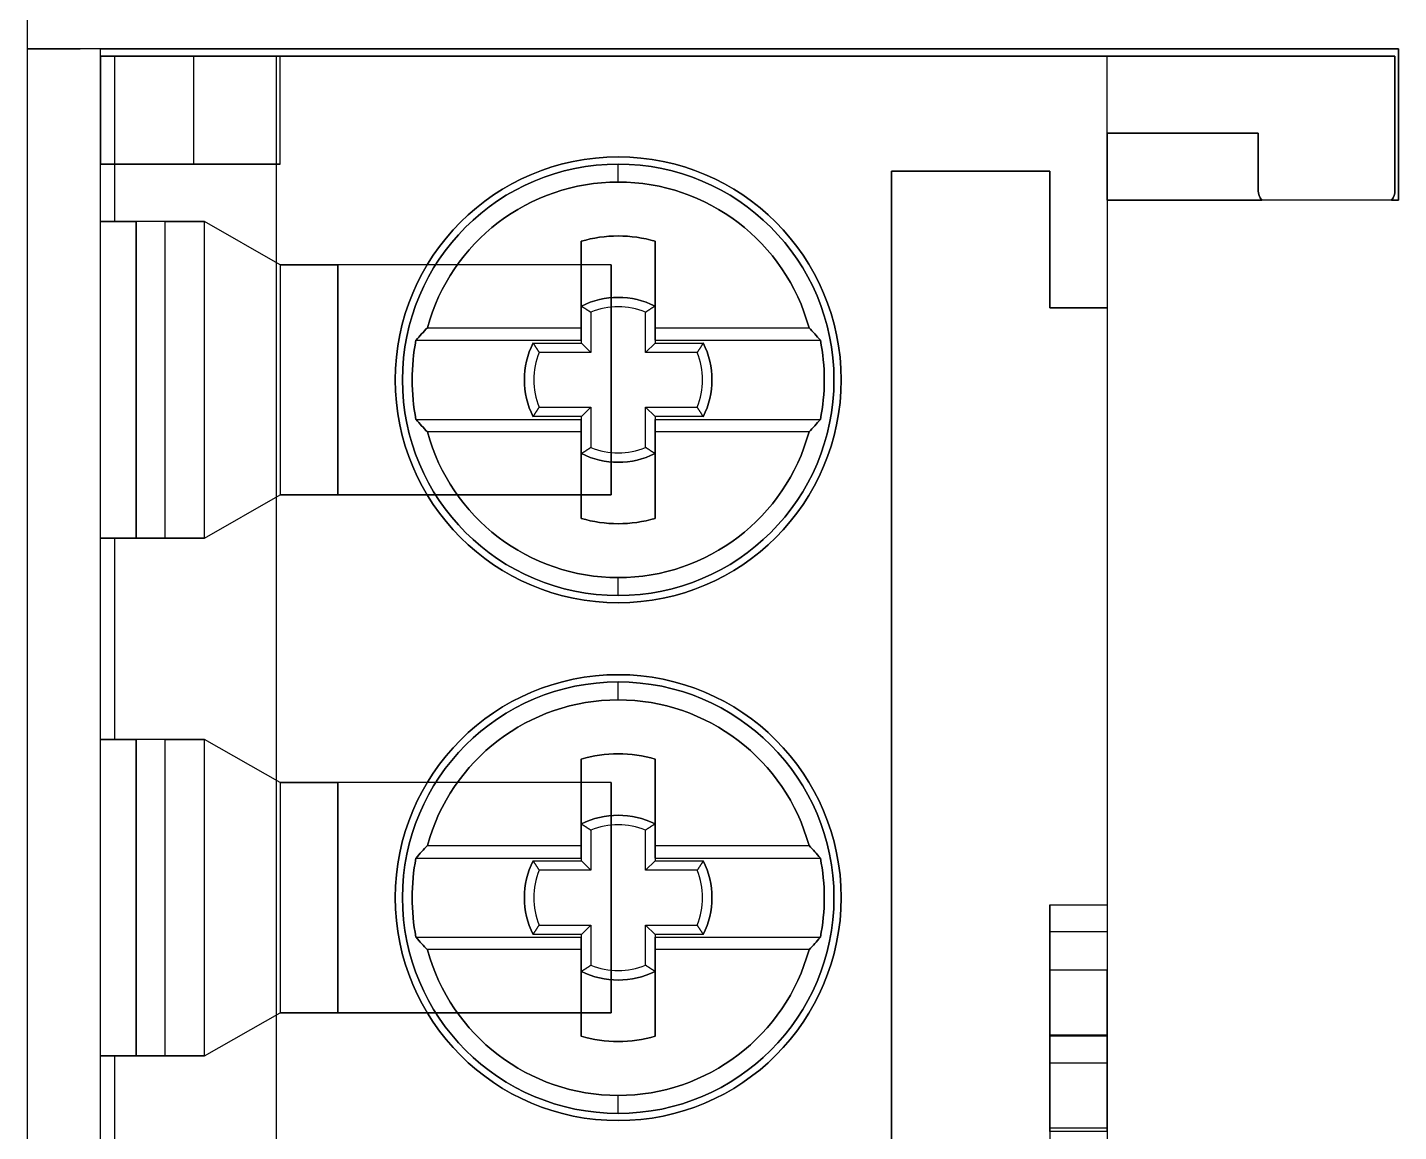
# Model space of a CAD drawing. Header units: inches. Extents: x 0 to 92454, y -34894 to 11.
# Drawn here: x 0.747 to 1.498, y 6.596 to 7.201 of the extents above; entities that cross this region are included whole.
import ezdxf

# ---------------------------------------------------------------- set-up
doc = ezdxf.new("R2010")
doc.units = ezdxf.units.IN
doc.header["$MEASUREMENT"] = 0

# ---------------------------------------------------------------- blocks, each defined once
blk = doc.blocks.new('2023_07_21_11_46_31_0481')
at = {"color": 7, "extrusion": (-0.994891, 0, 0.100955)}
for p, q in [((18.988, 182.6, 123.018), (18.988, 249.9, 123.018)), ((18.986, 92.2, 123), (18.986, 182.6, 123)), ((18.986, 182.6, 123), (18.988, 182.6, 123.018))]:
    blk.add_line(p, q, dxfattribs=at)
at = {"color": 7, "extrusion": (-0.999391, 0, 0.034899)}
for p, q in [((18.988, 182.6, 123.018), (18.988, 249.9, 123.018)), ((18.988, 182.6, 123.018), (19.48, 182.6, 137.123)), ((19.48, 182.6, 137.123), (19.72, 182.6, 143.99)), ((20, 182.6, 151.99), (20, 182.6, 152))]:
    blk.add_line(p, q, dxfattribs=at)
at = {"color": 7, "extrusion": (0, -1, 0)}
for p, q in [((18.986, 182.6, 123), (18.988, 182.6, 123.018)), ((38.05, 182.6, 123), (18.986, 182.6, 123)), ((18.988, 182.6, 123.018), (19.48, 182.6, 137.123)), ((19.48, 182.6, 137.123), (19.72, 182.6, 143.99)), ((20, 182.6, 143.99), (19.72, 182.6, 143.99)), ((20, 182.6, 151.99), (20, 182.6, 151.99)), ((20, 182.6, 151.99), (20, 182.6, 143.99)), ((20, 182.6, 152), (38.05, 182.6, 152)), ((20, 182.6, 151.99), (20, 182.6, 152)), ((38.05, 182.6, 123), (38.05, 182.6, 152)), ((36.1, 181.43, 123), (34, 181.43, 123)), ((34, 181.43, 139.69), (36.1, 181.43, 139.69)), ((34, 181.43, 123), (34, 181.43, 139.69)), ((36.1, 181.43, 123), (36.1, 181.43, 139.69)), ((31, 180.9, 151.99), (33.2, 180.9, 151.99)), ((31, 180.9, 151.99), (31, 180.9, 142.19)), ((33.2, 180.9, 142.19), (31, 180.9, 142.19)), ((33.2, 180.9, 151.99), (33.2, 180.9, 142.19)), ((20, 180.2, 143.99), (20, 180.2, 151.79)), ((20, 180.2, 123.39), (20, 180.2, 143.99)), ((20.2, 180.2, 151.99), (20.5, 180.2, 151.99)), ((20.9, 180.2, 123.19), (20.2, 180.2, 123.19)), ((21.45, 180.2, 150.99), (20.5, 180.2, 150.99)), ((20.5, 180.2, 150.99), (20.5, 180.2, 151.99)), ((20.9, 180.2, 123.19), (20.9, 180.2, 129.09)), ((20.9, 180.2, 129.09), (21.45, 180.2, 129.64)), ((21.45, 180.2, 129.64), (21.45, 180.2, 130.69)), ((21.45, 180.2, 130.69), (21.45, 180.2, 150.99)), ((22.5, 179.6, 143.104), (23.3, 179.6, 144.49)), ((23.3, 179.6, 150.99), (22.5, 179.6, 150.99)), ((22.5, 179.6, 150.99), (22.5, 179.6, 143.104)), ((27.1, 179.6, 134.89), (22.5, 179.6, 134.89)), ((22.5, 179.6, 134.89), (22.5, 179.6, 130.69)), ((27.1, 179.6, 130.69), (22.5, 179.6, 130.69)), ((23.3, 179.6, 150.99), (23.3, 179.6, 144.49)), ((27.1, 179.6, 130.69), (27.1, 179.6, 134.89)), ((33.2, 179, 151.99), (34, 179, 151.99)), ((33.2, 179, 151.99), (33.2, 179, 142.19)), ((34, 179, 142.19), (33.2, 179, 142.19)), ((34, 179, 151.99), (34, 179, 142.19)), ((20, 173, 143.99), (20, 173, 151.79)), ((20, 173, 123.39), (20, 173, 143.99)), ((20.2, 173, 151.99), (20.5, 173, 151.99)), ((20.9, 173, 123.19), (20.2, 173, 123.19)), ((21.45, 173, 150.99), (20.5, 173, 150.99)), ((20.5, 173, 150.99), (20.5, 173, 151.99)), ((20.9, 173, 123.19), (20.9, 173, 129.09)), ((20.9, 173, 129.09), (21.45, 173, 129.64)), ((21.45, 173, 129.64), (21.45, 173, 130.69)), ((21.45, 173, 130.69), (21.45, 173, 150.99)), ((22.5, 172.4, 143.104), (23.3, 172.4, 144.49)), ((23.3, 172.4, 150.99), (22.5, 172.4, 150.99)), ((22.5, 172.4, 150.99), (22.5, 172.4, 143.104)), ((27.1, 172.4, 134.89), (22.5, 172.4, 134.89)), ((22.5, 172.4, 134.89), (22.5, 172.4, 130.69)), ((27.1, 172.4, 130.69), (22.5, 172.4, 130.69)), ((23.3, 172.4, 150.99), (23.3, 172.4, 144.49)), ((27.1, 172.4, 130.69), (27.1, 172.4, 134.89))]:
    blk.add_line(p, q, dxfattribs=at)
at = {"color": 7}
for p, q in [((38.05, 182.6, 123), (18.986, 182.6, 123)), ((18.986, 92.2, 123), (18.986, 182.6, 123)), ((20, 182.6, 152), (38.05, 182.6, 152)), ((20, 92.2, 151.99), (20, 182.6, 151.99)), ((20, 182.6, 151.99), (20, 182.6, 151.99)), ((20, 180.2, 151.79), (20, 182.5, 151.79)), ((20, 182.5, 124.29), (21.3, 182.5, 124.29)), ((20, 181, 124.29), (20, 182.5, 124.29)), ((20, 180.2, 123.39), (20, 182.5, 123.39)), ((34, 182.5, 151.99), (20.2, 182.5, 151.99)), ((20.2, 180.2, 151.99), (20.2, 182.5, 151.99)), ((20.2, 180.2, 151.99), (20.2, 182.5, 151.99)), ((20.2, 180.2, 123.19), (20.2, 182.5, 123.19)), ((21.3, 181, 124.29), (21.3, 182.5, 124.29)), ((22.45, 137.5, 123), (22.45, 182.5, 123)), ((22.45, 182.5, 123), (38, 182.5, 123)), ((38, 182.5, 139.69), (34, 182.5, 139.69)), ((34, 181.43, 139.69), (34, 182.5, 139.69)), ((34, 180.5, 151.99), (34, 182.5, 151.99)), ((38, 182.5, 123), (38, 180.63, 123)), ((38, 180.63, 139.69), (38, 182.5, 139.69)), ((38.05, 182.6, 152), (38.05, 180.5, 152)), ((38.05, 180.5, 123), (38.05, 182.6, 123)), ((34, 181.43, 139.69), (36.1, 181.43, 139.69)), ((36.1, 181.43, 123), (34, 181.43, 123)), ((34, 181.43, 123), (34, 180.5, 123)), ((36.1, 181.43, 139.69), (36.1, 180.63, 139.69)), ((36.1, 180.63, 123), (36.1, 181.43, 123)), ((20, 181, 124.29), (21.3, 181, 124.29)), ((27.2, 181.1, 145.49), (27.2, 181.1, 151.99)), ((27.2, 181.1, 145.49), (27.2, 181.1, 151.99)), ((27.2, 180.75, 147.89), (27.2, 181, 145.49)), ((27.2, 180.75, 147.89), (27.2, 181, 145.49)), ((33.2, 180.9, 142.19), (31, 180.9, 142.19)), ((31, 180.9, 142.19), (31, 139.1, 142.19)), ((31, 139.1, 151.99), (31, 180.9, 151.99)), ((31, 180.9, 151.99), (33.2, 180.9, 151.99)), ((33.2, 179, 142.19), (33.2, 180.9, 142.19)), ((33.2, 180.9, 151.99), (33.2, 179, 151.99)), ((36.1, 180.63, 123), (36.1, 180.63, 139.69)), ((38, 180.63, 139.69), (38, 180.63, 123)), ((38.05, 180.5, 152), (34, 180.5, 152)), ((34, 180.5, 152), (34, 139.5, 152)), ((34, 180.5, 151.99), (34, 179, 151.99)), ((34, 180.5, 123), (36.148, 180.5, 123)), ((36.148, 180.5, 139.69), (36.148, 180.5, 123)), ((37.952, 180.5, 139.69), (36.148, 180.5, 139.69)), ((37.952, 180.5, 123), (38.05, 180.5, 123)), ((37.952, 180.5, 123), (37.952, 180.5, 139.69)), ((20.2, 180.2, 151.99), (20.5, 180.2, 151.99)), ((20.5, 180.2, 151.99), (20.5, 175.8, 151.99)), ((21.45, 175.8, 130.69), (21.45, 180.2, 130.69)), ((22.5, 179.6, 130.69), (21.45, 180.2, 130.69)), ((26.685, 179.927, 146.79), (26.685, 179.927, 147.89)), ((26.685, 179.927, 146.79), (26.685, 178.55, 146.79)), ((26.685, 178.723, 147.89), (26.685, 179.927, 147.89)), ((27.715, 179.927, 146.79), (27.715, 179.927, 147.89)), ((27.715, 178.55, 146.79), (27.715, 179.927, 146.79)), ((27.715, 179.927, 147.89), (27.715, 178.723, 147.89)), ((27.1, 179.6, 130.69), (22.5, 179.6, 130.69)), ((27.1, 176.4, 130.69), (27.1, 179.6, 130.69)), ((26.688, 178.512, 146.79), (26.688, 179.025, 146.79)), ((27.712, 179.025, 146.79), (27.712, 178.512, 146.79)), ((26.819, 178.94, 146.3), (26.819, 178.381, 146.3)), ((27.581, 178.381, 146.3), (27.581, 178.94, 146.3)), ((34, 179, 142.19), (33.2, 179, 142.19)), ((33.2, 179, 151.99), (34, 179, 151.99)), ((34, 179, 142.19), (34, 170.699, 142.19)), ((24.547, 178.723, 147.89), (26.685, 178.723, 147.89)), ((27.715, 178.723, 147.89), (29.853, 178.723, 147.89)), ((24.389, 178.55, 146.79), (26.685, 178.55, 146.79)), ((26.017, 178.512, 146.79), (26.688, 178.512, 146.79)), ((27.712, 178.512, 146.79), (28.383, 178.512, 146.79)), ((27.715, 178.55, 146.79), (30.011, 178.55, 146.79)), ((26.819, 178.381, 146.3), (26.102, 178.381, 146.3)), ((28.298, 178.381, 146.3), (27.581, 178.381, 146.3)), ((26.688, 177.488, 146.79), (26.017, 177.488, 146.79)), ((26.102, 177.619, 146.3), (26.819, 177.619, 146.3)), ((26.688, 176.975, 146.79), (26.688, 177.488, 146.79)), ((26.819, 177.619, 146.3), (26.819, 177.06, 146.3)), ((27.581, 177.06, 146.3), (27.581, 177.619, 146.3)), ((27.581, 177.619, 146.3), (28.298, 177.619, 146.3)), ((28.383, 177.488, 146.79), (27.712, 177.488, 146.79)), ((27.712, 177.488, 146.79), (27.712, 176.975, 146.79)), ((24.389, 177.45, 146.79), (26.685, 177.45, 146.79)), ((26.685, 177.45, 146.79), (26.685, 176.073, 146.79)), ((27.715, 177.45, 146.79), (30.011, 177.45, 146.79)), ((27.715, 176.073, 146.79), (27.715, 177.45, 146.79)), ((26.685, 177.277, 147.89), (24.547, 177.277, 147.89)), ((26.685, 176.073, 147.89), (26.685, 177.277, 147.89)), ((27.715, 177.277, 147.89), (27.715, 176.073, 147.89)), ((29.853, 177.277, 147.89), (27.715, 177.277, 147.89)), ((21.45, 175.8, 130.69), (22.5, 176.4, 130.69)), ((22.5, 176.4, 130.69), (27.1, 176.4, 130.69)), ((26.685, 176.073, 146.79), (26.685, 176.073, 147.89)), ((27.715, 176.073, 146.79), (27.715, 176.073, 147.89)), ((20, 173, 151.79), (20, 175.8, 151.79)), ((20, 173, 123.39), (20, 175.8, 123.39)), ((20.5, 175.8, 151.99), (20.2, 175.8, 151.99)), ((20.2, 173, 151.99), (20.2, 175.8, 151.99)), ((20.2, 173, 151.99), (20.2, 175.8, 151.99)), ((20.2, 173, 123.19), (20.2, 175.8, 123.19)), ((27.2, 175, 145.49), (27.2, 175.25, 147.89)), ((27.2, 175, 145.49), (27.2, 175.25, 147.89)), ((27.2, 174.9, 151.99), (27.2, 174.9, 145.49)), ((27.2, 174.9, 151.99), (27.2, 174.9, 145.49)), ((27.2, 173.9, 145.49), (27.2, 173.9, 151.99)), ((27.2, 173.9, 145.49), (27.2, 173.9, 151.99)), ((27.2, 173.55, 147.89), (27.2, 173.8, 145.49)), ((27.2, 173.55, 147.89), (27.2, 173.8, 145.49)), ((20.2, 173, 151.99), (20.5, 173, 151.99)), ((20.5, 173, 151.99), (20.5, 168.6, 151.99)), ((21.45, 168.6, 130.69), (21.45, 173, 130.69)), ((22.5, 172.4, 130.69), (21.45, 173, 130.69)), ((26.685, 172.727, 146.79), (26.685, 172.727, 147.89)), ((26.685, 172.727, 146.79), (26.685, 171.35, 146.79)), ((26.685, 171.523, 147.89), (26.685, 172.727, 147.89)), ((27.715, 172.727, 146.79), (27.715, 172.727, 147.89)), ((27.715, 171.35, 146.79), (27.715, 172.727, 146.79)), ((27.715, 172.727, 147.89), (27.715, 171.523, 147.89)), ((27.1, 172.4, 130.69), (22.5, 172.4, 130.69)), ((27.1, 169.2, 130.69), (27.1, 172.4, 130.69)), ((26.688, 171.312, 146.79), (26.688, 171.825, 146.79)), ((27.712, 171.825, 146.79), (27.712, 171.312, 146.79)), ((26.819, 171.74, 146.3), (26.819, 171.181, 146.3)), ((27.581, 171.181, 146.3), (27.581, 171.74, 146.3)), ((24.547, 171.523, 147.89), (26.685, 171.523, 147.89)), ((27.715, 171.523, 147.89), (29.853, 171.523, 147.89)), ((24.389, 171.35, 146.79), (26.685, 171.35, 146.79)), ((26.017, 171.312, 146.79), (26.688, 171.312, 146.79)), ((27.712, 171.312, 146.79), (28.383, 171.312, 146.79)), ((27.715, 171.35, 146.79), (30.011, 171.35, 146.79)), ((26.819, 171.181, 146.3), (26.102, 171.181, 146.3)), ((28.298, 171.181, 146.3), (27.581, 171.181, 146.3)), ((33.2, 168.501, 142.19), (33.2, 170.699, 142.19)), ((33.2, 170.699, 142.19), (34, 170.699, 142.19)), ((24.389, 170.25, 146.79), (26.685, 170.25, 146.79)), ((26.688, 170.288, 146.79), (26.017, 170.288, 146.79)), ((26.102, 170.419, 146.3), (26.819, 170.419, 146.3)), ((26.685, 170.25, 146.79), (26.685, 168.873, 146.79)), ((26.688, 169.775, 146.79), (26.688, 170.288, 146.79)), ((26.819, 170.419, 146.3), (26.819, 169.86, 146.3)), ((27.581, 169.86, 146.3), (27.581, 170.419, 146.3)), ((27.581, 170.419, 146.3), (28.298, 170.419, 146.3)), ((28.383, 170.288, 146.79), (27.712, 170.288, 146.79)), ((27.712, 170.288, 146.79), (27.712, 169.775, 146.79)), ((27.715, 170.25, 146.79), (30.011, 170.25, 146.79)), ((27.715, 168.873, 146.79), (27.715, 170.25, 146.79)), ((34, 170.326, 144.542), (33.2, 170.326, 144.542)), ((26.685, 170.077, 147.89), (24.547, 170.077, 147.89)), ((26.685, 168.873, 147.89), (26.685, 170.077, 147.89)), ((27.715, 170.077, 147.89), (27.715, 168.873, 147.89)), ((29.853, 170.077, 147.89), (27.715, 170.077, 147.89)), ((34, 169.794, 149.605), (33.2, 169.794, 149.605)), ((34, 169.794, 149.605), (33.2, 169.794, 149.605)), ((21.45, 168.6, 130.69), (22.5, 169.2, 130.69)), ((22.5, 169.2, 130.69), (27.1, 169.2, 130.69)), ((26.685, 168.873, 146.79), (26.685, 168.873, 147.89)), ((27.715, 168.873, 146.79), (27.715, 168.873, 147.89)), ((34, 168.888, 149.844), (33.2, 168.888, 149.844)), ((34, 168.888, 149.844), (33.2, 168.888, 149.844)), ((34, 168.874, 144.542), (33.2, 168.874, 144.542)), ((20, 165.8, 151.79), (20, 168.6, 151.79)), ((20, 165.8, 123.39), (20, 168.6, 123.39)), ((20.5, 168.6, 151.99), (20.2, 168.6, 151.99)), ((20.2, 165.8, 151.99), (20.2, 168.6, 151.99)), ((20.2, 165.8, 151.99), (20.2, 168.6, 151.99)), ((20.2, 165.8, 123.19), (20.2, 168.6, 123.19)), ((34, 168.501, 142.19), (33.2, 168.501, 142.19)), ((34, 168.501, 142.19), (34, 165.6, 142.19)), ((27.2, 167.8, 145.49), (27.2, 168.05, 147.89)), ((27.2, 167.8, 145.49), (27.2, 168.05, 147.89)), ((27.2, 167.7, 151.99), (27.2, 167.7, 145.49)), ((27.2, 167.7, 151.99), (27.2, 167.7, 145.49)), ((34, 167.597, 151.69), (33.2, 167.597, 151.69)), ((33.2, 167.597, 151.69), (33.2, 165.6, 151.69)), ((34, 167.597, 151.69), (33.2, 167.597, 151.69)), ((34, 167.597, 151.69), (34, 165.6, 151.69)), ((34, 167.548, 150.853), (33.2, 167.548, 150.853)), ((34, 167.548, 150.853), (33.2, 167.548, 150.853))]:
    blk.add_line(p, q, dxfattribs=at)
at = {"color": 7, "extrusion": (0, 0, -1)}
for p, q in [((20, 182.6, 143.99), (19.72, 182.6, 143.99)), ((20, 181, 143.99), (20, 182.6, 143.99)), ((22.5, 182.5, 150.59), (20, 182.5, 150.59)), ((20, 182.5, 150.59), (20, 181, 150.59)), ((20.2, 180.2, 123.19), (20.2, 182.5, 123.19)), ((20.2, 182.5, 123.19), (22.45, 182.5, 123.19)), ((22.45, 137.5, 123.19), (22.45, 182.5, 123.19)), ((22.5, 181, 150.59), (22.5, 182.5, 150.59)), ((20, 180.2, 143.99), (20, 181, 143.99)), ((22.5, 181, 150.59), (20, 181, 150.59)), ((20, 175.8, 143.99), (20, 180.2, 143.99)), ((20.9, 180.2, 123.19), (20.2, 180.2, 123.19)), ((21.45, 180.2, 150.99), (20.5, 180.2, 150.99)), ((20.5, 175.8, 150.99), (20.5, 180.2, 150.99)), ((20.9, 175.8, 123.19), (20.9, 180.2, 123.19)), ((22.5, 179.6, 150.99), (21.45, 180.2, 150.99)), ((22.5, 179.6, 134.89), (22.5, 176.4, 134.89)), ((27.1, 179.6, 134.89), (22.5, 179.6, 134.89)), ((23.3, 179.6, 150.99), (22.5, 179.6, 150.99)), ((23.3, 176.4, 150.99), (23.3, 179.6, 150.99)), ((27.1, 179.6, 134.89), (27.1, 176.4, 134.89)), ((21.45, 175.8, 150.99), (22.5, 176.4, 150.99)), ((27.1, 176.4, 134.89), (22.5, 176.4, 134.89)), ((22.5, 176.4, 150.99), (23.3, 176.4, 150.99)), ((20, 173, 143.99), (20, 175.8, 143.99)), ((20.2, 173, 123.19), (20.2, 175.8, 123.19)), ((20.2, 175.8, 123.19), (20.9, 175.8, 123.19)), ((21.45, 175.8, 150.99), (20.5, 175.8, 150.99)), ((20, 168.6, 143.99), (20, 173, 143.99)), ((20.9, 173, 123.19), (20.2, 173, 123.19)), ((21.45, 173, 150.99), (20.5, 173, 150.99)), ((20.5, 168.6, 150.99), (20.5, 173, 150.99)), ((20.9, 168.6, 123.19), (20.9, 173, 123.19)), ((22.5, 172.4, 150.99), (21.45, 173, 150.99)), ((22.5, 172.4, 134.89), (22.5, 169.2, 134.89)), ((27.1, 172.4, 134.89), (22.5, 172.4, 134.89)), ((23.3, 172.4, 150.99), (22.5, 172.4, 150.99)), ((23.3, 169.2, 150.99), (23.3, 172.4, 150.99)), ((27.1, 172.4, 134.89), (27.1, 169.2, 134.89)), ((21.45, 168.6, 150.99), (22.5, 169.2, 150.99)), ((27.1, 169.2, 134.89), (22.5, 169.2, 134.89)), ((22.5, 169.2, 150.99), (23.3, 169.2, 150.99)), ((20, 165.8, 143.99), (20, 168.6, 143.99)), ((20.2, 165.8, 123.19), (20.2, 168.6, 123.19)), ((20.2, 168.6, 123.19), (20.9, 168.6, 123.19)), ((21.45, 168.6, 150.99), (20.5, 168.6, 150.99))]:
    blk.add_line(p, q, dxfattribs=at)
at = {"color": 7, "extrusion": (1, 0, 0)}
for p, q in [((20, 181, 143.99), (20, 182.6, 143.99)), ((20, 182.6, 151.99), (20, 182.6, 143.99)), ((20, 92.2, 151.99), (20, 182.6, 151.99)), ((20, 180.2, 151.79), (20, 182.5, 151.79)), ((20, 182.5, 151.79), (20, 182.5, 150.59)), ((20, 182.5, 150.59), (20, 181, 150.59)), ((34, 181.43, 139.69), (34, 182.5, 139.69)), ((34, 182.5, 139.69), (34, 182.5, 151.99)), ((34, 180.5, 151.99), (34, 182.5, 151.99)), ((38, 182.5, 123), (38, 180.63, 123)), ((38, 182.5, 123), (38, 182.5, 139.69)), ((38, 180.63, 139.69), (38, 182.5, 139.69)), ((34, 181.43, 123), (34, 180.5, 123)), ((34, 181.43, 123), (34, 181.43, 139.69)), ((20, 181, 150.59), (20, 181, 143.99)), ((31, 139.1, 151.99), (31, 180.9, 151.99)), ((31, 180.9, 142.19), (31, 139.1, 142.19)), ((31, 180.9, 151.99), (31, 180.9, 142.19)), ((38, 180.63, 139.69), (38, 180.63, 123)), ((34, 180.5, 123), (34, 180.5, 151.99)), ((20, 175.8, 143.99), (20, 180.2, 143.99)), ((20, 180.2, 143.99), (20, 180.2, 151.79)), ((26.685, 179.927, 146.79), (26.685, 178.55, 146.79)), ((26.685, 179.927, 146.79), (26.685, 179.927, 147.89)), ((26.685, 178.723, 147.89), (26.685, 179.927, 147.89)), ((26.685, 178.55, 146.79), (26.685, 178.723, 147.89)), ((26.685, 177.277, 147.89), (26.685, 177.45, 146.79)), ((26.685, 177.45, 146.79), (26.685, 176.073, 146.79)), ((26.685, 176.073, 147.89), (26.685, 177.277, 147.89)), ((26.685, 176.073, 146.79), (26.685, 176.073, 147.89)), ((20, 173, 151.79), (20, 175.8, 151.79)), ((20, 175.8, 151.79), (20, 175.8, 143.99)), ((20, 168.6, 143.99), (20, 173, 143.99)), ((20, 173, 143.99), (20, 173, 151.79)), ((26.685, 172.727, 146.79), (26.685, 171.35, 146.79)), ((26.685, 172.727, 146.79), (26.685, 172.727, 147.89)), ((26.685, 171.523, 147.89), (26.685, 172.727, 147.89)), ((26.685, 171.35, 146.79), (26.685, 171.523, 147.89)), ((26.685, 170.077, 147.89), (26.685, 170.25, 146.79)), ((26.685, 170.25, 146.79), (26.685, 168.873, 146.79)), ((26.685, 168.873, 147.89), (26.685, 170.077, 147.89)), ((26.685, 168.873, 146.79), (26.685, 168.873, 147.89)), ((20, 165.8, 151.79), (20, 168.6, 151.79)), ((20, 168.6, 151.79), (20, 168.6, 143.99))]:
    blk.add_line(p, q, dxfattribs=at)
at = {"color": 7, "extrusion": (-1, 0, 0)}
for p, q in [((20, 181, 124.29), (20, 182.5, 124.29)), ((20, 182.5, 124.29), (20, 182.5, 123.39)), ((20, 180.2, 123.39), (20, 182.5, 123.39)), ((22.45, 137.5, 123), (22.45, 182.5, 123)), ((22.45, 137.5, 123.19), (22.45, 182.5, 123.19)), ((22.45, 182.5, 123.19), (22.45, 182.5, 123)), ((22.5, 182.5, 126.368), (22.5, 182.5, 150.59)), ((22.5, 181, 126.368), (22.5, 182.5, 126.368)), ((22.5, 181, 150.59), (22.5, 182.5, 150.59)), ((38.05, 182.6, 152), (38.05, 180.5, 152)), ((38.05, 182.6, 123), (38.05, 182.6, 152)), ((38.05, 180.5, 123), (38.05, 182.6, 123)), ((36.1, 180.63, 123), (36.1, 181.43, 123)), ((36.1, 181.43, 139.69), (36.1, 180.63, 139.69)), ((36.1, 181.43, 123), (36.1, 181.43, 139.69)), ((20, 180.2, 143.99), (20, 181, 143.99)), ((20, 181, 143.99), (20, 181, 124.29)), ((22.5, 181, 126.368), (22.5, 181, 150.59)), ((33.2, 180.9, 151.99), (33.2, 179, 151.99)), ((33.2, 180.9, 151.99), (33.2, 180.9, 142.19)), ((33.2, 179, 142.19), (33.2, 180.9, 142.19)), ((36.1, 180.63, 123), (36.1, 180.63, 139.69)), ((34, 180.5, 152), (34, 139.5, 152)), ((34, 180.5, 151.99), (34, 180.5, 152)), ((34, 180.5, 151.99), (34, 179, 151.99)), ((38.05, 180.5, 123), (38.05, 180.5, 152)), ((20, 180.2, 123.39), (20, 180.2, 143.99)), ((20.5, 180.2, 150.99), (20.5, 180.2, 151.99)), ((20.5, 175.8, 150.99), (20.5, 180.2, 150.99)), ((20.5, 180.2, 151.99), (20.5, 175.8, 151.99)), ((20.9, 180.2, 123.19), (20.9, 180.2, 129.09)), ((20.9, 175.8, 123.19), (20.9, 180.2, 123.19)), ((20.9, 175.8, 129.09), (20.9, 180.2, 129.09)), ((21.45, 175.8, 130.69), (21.45, 180.2, 130.69)), ((21.45, 180.2, 129.64), (21.45, 180.2, 130.69)), ((21.45, 175.8, 129.64), (21.45, 180.2, 129.64)), ((27.715, 179.927, 147.89), (27.715, 178.723, 147.89)), ((27.715, 179.927, 146.79), (27.715, 179.927, 147.89)), ((27.715, 178.55, 146.79), (27.715, 179.927, 146.79)), ((22.5, 179.6, 143.104), (22.5, 176.4, 143.104)), ((22.5, 179.6, 143.104), (22.5, 179.6, 134.89)), ((22.5, 179.6, 134.89), (22.5, 176.4, 134.89)), ((23.3, 179.6, 144.49), (23.3, 176.4, 144.49)), ((23.3, 176.4, 150.99), (23.3, 179.6, 150.99)), ((23.3, 179.6, 150.99), (23.3, 179.6, 144.49)), ((27.1, 176.4, 130.69), (27.1, 179.6, 130.69)), ((27.1, 179.6, 134.89), (27.1, 176.4, 134.89)), ((27.1, 179.6, 130.69), (27.1, 179.6, 134.89)), ((33.2, 179, 151.99), (33.2, 179, 142.19)), ((34, 179, 151.99), (34, 179, 142.19)), ((34, 179, 142.19), (34, 170.699, 142.19)), ((27.715, 178.723, 147.89), (27.715, 178.55, 146.79)), ((27.715, 177.45, 146.79), (27.715, 177.277, 147.89)), ((27.715, 176.073, 146.79), (27.715, 177.45, 146.79)), ((27.715, 177.277, 147.89), (27.715, 176.073, 147.89)), ((22.5, 176.4, 143.104), (22.5, 176.4, 134.89)), ((23.3, 176.4, 150.99), (23.3, 176.4, 144.49)), ((27.1, 176.4, 134.89), (27.1, 176.4, 130.69)), ((27.715, 176.073, 146.79), (27.715, 176.073, 147.89)), ((20, 173, 143.99), (20, 175.8, 143.99)), ((20, 175.8, 143.99), (20, 175.8, 123.39)), ((20, 173, 123.39), (20, 175.8, 123.39)), ((20.5, 175.8, 150.99), (20.5, 175.8, 151.99)), ((20.9, 175.8, 123.19), (20.9, 175.8, 129.09)), ((21.45, 175.8, 129.64), (21.45, 175.8, 130.69)), ((20, 173, 123.39), (20, 173, 143.99)), ((20.5, 173, 150.99), (20.5, 173, 151.99)), ((20.5, 168.6, 150.99), (20.5, 173, 150.99)), ((20.5, 173, 151.99), (20.5, 168.6, 151.99)), ((20.9, 173, 123.19), (20.9, 173, 129.09)), ((20.9, 168.6, 123.19), (20.9, 173, 123.19)), ((20.9, 168.6, 129.09), (20.9, 173, 129.09)), ((21.45, 168.6, 130.69), (21.45, 173, 130.69)), ((21.45, 173, 129.64), (21.45, 173, 130.69)), ((21.45, 168.6, 129.64), (21.45, 173, 129.64)), ((27.715, 172.727, 147.89), (27.715, 171.523, 147.89)), ((27.715, 172.727, 146.79), (27.715, 172.727, 147.89)), ((27.715, 171.35, 146.79), (27.715, 172.727, 146.79)), ((22.5, 172.4, 143.104), (22.5, 169.2, 143.104)), ((22.5, 172.4, 143.104), (22.5, 172.4, 134.89)), ((22.5, 172.4, 134.89), (22.5, 169.2, 134.89)), ((23.3, 172.4, 144.49), (23.3, 169.2, 144.49)), ((23.3, 169.2, 150.99), (23.3, 172.4, 150.99)), ((23.3, 172.4, 150.99), (23.3, 172.4, 144.49)), ((27.1, 169.2, 130.69), (27.1, 172.4, 130.69)), ((27.1, 172.4, 134.89), (27.1, 169.2, 134.89)), ((27.1, 172.4, 130.69), (27.1, 172.4, 134.89)), ((27.715, 171.523, 147.89), (27.715, 171.35, 146.79)), ((33.2, 168.501, 142.19), (33.2, 170.699, 142.19)), ((33.2, 170.699, 142.19), (33.2, 170.326, 144.542)), ((34, 170.699, 142.19), (34, 170.326, 144.542)), ((27.715, 170.25, 146.79), (27.715, 170.077, 147.89)), ((27.715, 168.873, 146.79), (27.715, 170.25, 146.79)), ((27.715, 170.077, 147.89), (27.715, 168.873, 147.89)), ((22.5, 169.2, 143.104), (22.5, 169.2, 134.89)), ((23.3, 169.2, 150.99), (23.3, 169.2, 144.49)), ((27.1, 169.2, 134.89), (27.1, 169.2, 130.69)), ((27.715, 168.873, 146.79), (27.715, 168.873, 147.89)), ((33.2, 168.874, 144.542), (33.2, 168.501, 142.19)), ((34, 168.874, 144.542), (34, 168.501, 142.19)), ((20, 165.8, 143.99), (20, 168.6, 143.99)), ((20, 168.6, 143.99), (20, 168.6, 123.39)), ((20, 165.8, 123.39), (20, 168.6, 123.39)), ((20.5, 168.6, 150.99), (20.5, 168.6, 151.99)), ((20.9, 168.6, 123.19), (20.9, 168.6, 129.09)), ((21.45, 168.6, 129.64), (21.45, 168.6, 130.69)), ((34, 168.501, 142.19), (34, 165.6, 142.19)), ((33.2, 167.597, 151.69), (33.2, 165.6, 151.69)), ((34, 167.597, 151.69), (34, 165.6, 151.69))]:
    blk.add_line(p, q, dxfattribs=at)
at = {"color": 7, "extrusion": (0, 1, 0)}
for p, q in [((20, 182.5, 124.29), (20, 182.5, 123.39)), ((20, 182.5, 124.29), (21.3, 182.5, 124.29)), ((22.5, 182.5, 150.59), (20, 182.5, 150.59)), ((20, 182.5, 151.79), (20, 182.5, 150.59)), ((20.2, 182.5, 123.19), (22.45, 182.5, 123.19)), ((34, 182.5, 151.99), (20.2, 182.5, 151.99)), ((21.3, 182.5, 124.29), (22.5, 182.5, 126.368)), ((22.45, 182.5, 123), (38, 182.5, 123)), ((22.45, 182.5, 123.19), (22.45, 182.5, 123)), ((22.5, 182.5, 126.368), (22.5, 182.5, 150.59)), ((34, 182.5, 139.69), (34, 182.5, 151.99)), ((38, 182.5, 139.69), (34, 182.5, 139.69)), ((38, 182.5, 123), (38, 182.5, 139.69)), ((20, 181, 150.59), (20, 181, 143.99)), ((22.5, 181, 150.59), (20, 181, 150.59)), ((20, 181, 124.29), (21.3, 181, 124.29)), ((20, 181, 143.99), (20, 181, 124.29)), ((21.3, 181, 124.29), (22.5, 181, 126.368)), ((22.5, 181, 126.368), (22.5, 181, 150.59)), ((34, 180.5, 123), (36.148, 180.5, 123)), ((34, 180.5, 123), (34, 180.5, 151.99)), ((34, 180.5, 151.99), (34, 180.5, 152)), ((38.05, 180.5, 152), (34, 180.5, 152)), ((37.952, 180.5, 139.69), (36.148, 180.5, 139.69)), ((36.148, 180.5, 139.69), (36.148, 180.5, 123)), ((37.952, 180.5, 123), (37.952, 180.5, 139.69)), ((37.952, 180.5, 123), (38.05, 180.5, 123)), ((38.05, 180.5, 123), (38.05, 180.5, 152)), ((27.1, 176.4, 134.89), (22.5, 176.4, 134.89)), ((22.5, 176.4, 130.69), (27.1, 176.4, 130.69)), ((22.5, 176.4, 134.89), (22.5, 176.4, 130.69)), ((23.3, 176.4, 144.49), (22.5, 176.4, 143.104)), ((22.5, 176.4, 150.99), (22.5, 176.4, 143.104)), ((22.5, 176.4, 150.99), (23.3, 176.4, 150.99)), ((23.3, 176.4, 150.99), (23.3, 176.4, 144.49)), ((27.1, 176.4, 134.89), (27.1, 176.4, 130.69)), ((20, 175.8, 143.99), (20, 175.8, 123.39)), ((20, 175.8, 151.79), (20, 175.8, 143.99)), ((20.2, 175.8, 123.19), (20.9, 175.8, 123.19)), ((20.5, 175.8, 151.99), (20.2, 175.8, 151.99)), ((20.5, 175.8, 150.99), (20.5, 175.8, 151.99)), ((21.45, 175.8, 150.99), (20.5, 175.8, 150.99)), ((20.9, 175.8, 129.09), (21.45, 175.8, 129.64)), ((20.9, 175.8, 123.19), (20.9, 175.8, 129.09)), ((21.45, 175.8, 130.69), (21.45, 175.8, 150.99)), ((21.45, 175.8, 129.64), (21.45, 175.8, 130.69)), ((27.1, 169.2, 134.89), (22.5, 169.2, 134.89)), ((22.5, 169.2, 130.69), (27.1, 169.2, 130.69)), ((22.5, 169.2, 134.89), (22.5, 169.2, 130.69)), ((23.3, 169.2, 144.49), (22.5, 169.2, 143.104)), ((22.5, 169.2, 150.99), (22.5, 169.2, 143.104)), ((22.5, 169.2, 150.99), (23.3, 169.2, 150.99)), ((23.3, 169.2, 150.99), (23.3, 169.2, 144.49)), ((27.1, 169.2, 134.89), (27.1, 169.2, 130.69)), ((20, 168.6, 143.99), (20, 168.6, 123.39)), ((20, 168.6, 151.79), (20, 168.6, 143.99)), ((20.2, 168.6, 123.19), (20.9, 168.6, 123.19)), ((20.5, 168.6, 151.99), (20.2, 168.6, 151.99)), ((20.5, 168.6, 150.99), (20.5, 168.6, 151.99)), ((21.45, 168.6, 150.99), (20.5, 168.6, 150.99)), ((20.9, 168.6, 129.09), (21.45, 168.6, 129.64)), ((20.9, 168.6, 123.19), (20.9, 168.6, 129.09)), ((21.45, 168.6, 130.69), (21.45, 168.6, 150.99)), ((21.45, 168.6, 129.64), (21.45, 168.6, 130.69))]:
    blk.add_line(p, q, dxfattribs=at)
at = {"color": 7, "extrusion": (-0.866025, 0, 0.5)}
for p, q in [((21.3, 182.5, 124.29), (22.5, 182.5, 126.368)), ((21.3, 181, 124.29), (21.3, 182.5, 124.29)), ((22.5, 181, 126.368), (22.5, 182.5, 126.368)), ((21.3, 181, 124.29), (22.5, 181, 126.368)), ((22.5, 179.6, 143.104), (23.3, 179.6, 144.49)), ((22.5, 179.6, 143.104), (22.5, 176.4, 143.104)), ((23.3, 179.6, 144.49), (23.3, 176.4, 144.49)), ((23.3, 176.4, 144.49), (22.5, 176.4, 143.104)), ((22.5, 172.4, 143.104), (23.3, 172.4, 144.49)), ((22.5, 172.4, 143.104), (22.5, 169.2, 143.104)), ((23.3, 172.4, 144.49), (23.3, 169.2, 144.49)), ((23.3, 169.2, 144.49), (22.5, 169.2, 143.104))]:
    blk.add_line(p, q, dxfattribs=at)
at = {"color": 7, "extrusion": (-0.707107, 0, 0.707107)}
for p, q in [((20.9, 180.2, 129.09), (21.45, 180.2, 129.64)), ((20.9, 175.8, 129.09), (20.9, 180.2, 129.09)), ((21.45, 175.8, 129.64), (21.45, 180.2, 129.64)), ((20.9, 175.8, 129.09), (21.45, 175.8, 129.64)), ((20.9, 173, 129.09), (21.45, 173, 129.64)), ((20.9, 168.6, 129.09), (20.9, 173, 129.09)), ((21.45, 168.6, 129.64), (21.45, 173, 129.64)), ((20.9, 168.6, 129.09), (21.45, 168.6, 129.64))]:
    blk.add_line(p, q, dxfattribs=at)
at = {"color": 7, "extrusion": (-0.496139, -0.868243, 0)}
for p, q in [((22.5, 179.6, 130.69), (21.45, 180.2, 130.69)), ((22.5, 179.6, 150.99), (21.45, 180.2, 150.99)), ((21.45, 180.2, 130.69), (21.45, 180.2, 150.99)), ((22.5, 179.6, 134.89), (22.5, 179.6, 130.69)), ((22.5, 179.6, 143.104), (22.5, 179.6, 134.89)), ((22.5, 179.6, 150.99), (22.5, 179.6, 143.104)), ((22.5, 172.4, 130.69), (21.45, 173, 130.69)), ((22.5, 172.4, 150.99), (21.45, 173, 150.99)), ((21.45, 173, 130.69), (21.45, 173, 150.99)), ((22.5, 172.4, 134.89), (22.5, 172.4, 130.69)), ((22.5, 172.4, 143.104), (22.5, 172.4, 134.89)), ((22.5, 172.4, 150.99), (22.5, 172.4, 143.104))]:
    blk.add_line(p, q, dxfattribs=at)
at = {"color": 7, "extrusion": (0.965926, 0, 0.258819)}
for p, q in [((26.688, 178.512, 146.79), (26.688, 179.025, 146.79)), ((26.819, 178.94, 146.3), (26.819, 178.381, 146.3)), ((26.688, 178.512, 146.79), (26.819, 178.381, 146.3)), ((26.688, 177.488, 146.79), (26.819, 177.619, 146.3)), ((26.688, 176.975, 146.79), (26.688, 177.488, 146.79)), ((26.819, 177.619, 146.3), (26.819, 177.06, 146.3)), ((26.688, 171.312, 146.79), (26.688, 171.825, 146.79)), ((26.819, 171.74, 146.3), (26.819, 171.181, 146.3)), ((26.688, 171.312, 146.79), (26.819, 171.181, 146.3)), ((26.688, 170.288, 146.79), (26.819, 170.419, 146.3)), ((26.688, 169.775, 146.79), (26.688, 170.288, 146.79)), ((26.819, 170.419, 146.3), (26.819, 169.86, 146.3))]:
    blk.add_line(p, q, dxfattribs=at)
at = {"color": 7, "extrusion": (-0.965926, 0, 0.258819)}
for p, q in [((27.712, 179.025, 146.79), (27.712, 178.512, 146.79)), ((27.581, 178.381, 146.3), (27.581, 178.94, 146.3)), ((27.712, 178.512, 146.79), (27.581, 178.381, 146.3)), ((27.712, 177.488, 146.79), (27.581, 177.619, 146.3)), ((27.581, 177.06, 146.3), (27.581, 177.619, 146.3)), ((27.712, 177.488, 146.79), (27.712, 176.975, 146.79)), ((27.712, 171.825, 146.79), (27.712, 171.312, 146.79)), ((27.581, 171.181, 146.3), (27.581, 171.74, 146.3)), ((27.712, 171.312, 146.79), (27.581, 171.181, 146.3)), ((27.712, 170.288, 146.79), (27.581, 170.419, 146.3)), ((27.581, 169.86, 146.3), (27.581, 170.419, 146.3)), ((27.712, 170.288, 146.79), (27.712, 169.775, 146.79))]:
    blk.add_line(p, q, dxfattribs=at)
at = {"color": 7, "extrusion": (0, -0.987801, 0.155722)}
for p, q in [((24.547, 178.723, 147.89), (26.685, 178.723, 147.89)), ((26.685, 178.55, 146.79), (26.685, 178.723, 147.89)), ((27.715, 178.723, 147.89), (27.715, 178.55, 146.79)), ((27.715, 178.723, 147.89), (29.853, 178.723, 147.89)), ((24.389, 178.55, 146.79), (26.685, 178.55, 146.79)), ((27.715, 178.55, 146.79), (30.011, 178.55, 146.79)), ((24.547, 171.523, 147.89), (26.685, 171.523, 147.89)), ((26.685, 171.35, 146.79), (26.685, 171.523, 147.89)), ((27.715, 171.523, 147.89), (27.715, 171.35, 146.79)), ((27.715, 171.523, 147.89), (29.853, 171.523, 147.89)), ((24.389, 171.35, 146.79), (26.685, 171.35, 146.79)), ((27.715, 171.35, 146.79), (30.011, 171.35, 146.79))]:
    blk.add_line(p, q, dxfattribs=at)
at = {"color": 7, "extrusion": (0, -0.965926, 0.258819)}
for p, q in [((26.017, 178.512, 146.79), (26.688, 178.512, 146.79)), ((26.688, 178.512, 146.79), (26.819, 178.381, 146.3)), ((27.712, 178.512, 146.79), (27.581, 178.381, 146.3)), ((27.712, 178.512, 146.79), (28.383, 178.512, 146.79)), ((26.819, 178.381, 146.3), (26.102, 178.381, 146.3)), ((28.298, 178.381, 146.3), (27.581, 178.381, 146.3)), ((26.017, 171.312, 146.79), (26.688, 171.312, 146.79)), ((26.688, 171.312, 146.79), (26.819, 171.181, 146.3)), ((27.712, 171.312, 146.79), (27.581, 171.181, 146.3)), ((27.712, 171.312, 146.79), (28.383, 171.312, 146.79)), ((26.819, 171.181, 146.3), (26.102, 171.181, 146.3)), ((28.298, 171.181, 146.3), (27.581, 171.181, 146.3))]:
    blk.add_line(p, q, dxfattribs=at)
at = {"color": 7, "extrusion": (0, 0.965926, 0.258819)}
for p, q in [((26.688, 177.488, 146.79), (26.017, 177.488, 146.79)), ((26.102, 177.619, 146.3), (26.819, 177.619, 146.3)), ((26.688, 177.488, 146.79), (26.819, 177.619, 146.3)), ((27.581, 177.619, 146.3), (28.298, 177.619, 146.3)), ((27.712, 177.488, 146.79), (27.581, 177.619, 146.3)), ((28.383, 177.488, 146.79), (27.712, 177.488, 146.79)), ((26.688, 170.288, 146.79), (26.017, 170.288, 146.79)), ((26.102, 170.419, 146.3), (26.819, 170.419, 146.3)), ((26.688, 170.288, 146.79), (26.819, 170.419, 146.3)), ((27.581, 170.419, 146.3), (28.298, 170.419, 146.3)), ((27.712, 170.288, 146.79), (27.581, 170.419, 146.3)), ((28.383, 170.288, 146.79), (27.712, 170.288, 146.79))]:
    blk.add_line(p, q, dxfattribs=at)
at = {"color": 7, "extrusion": (0, 0.987801, 0.155722)}
for p, q in [((24.389, 177.45, 146.79), (26.685, 177.45, 146.79)), ((26.685, 177.277, 147.89), (26.685, 177.45, 146.79)), ((27.715, 177.45, 146.79), (27.715, 177.277, 147.89)), ((27.715, 177.45, 146.79), (30.011, 177.45, 146.79)), ((26.685, 177.277, 147.89), (24.547, 177.277, 147.89)), ((29.853, 177.277, 147.89), (27.715, 177.277, 147.89)), ((24.389, 170.25, 146.79), (26.685, 170.25, 146.79)), ((26.685, 170.077, 147.89), (26.685, 170.25, 146.79)), ((27.715, 170.25, 146.79), (27.715, 170.077, 147.89)), ((27.715, 170.25, 146.79), (30.011, 170.25, 146.79)), ((26.685, 170.077, 147.89), (24.547, 170.077, 147.89)), ((29.853, 170.077, 147.89), (27.715, 170.077, 147.89))]:
    blk.add_line(p, q, dxfattribs=at)
at = {"color": 7, "extrusion": (-0.496139, 0.868243, 0)}
for p, q in [((21.45, 175.8, 130.69), (22.5, 176.4, 130.69)), ((21.45, 175.8, 150.99), (22.5, 176.4, 150.99)), ((22.5, 176.4, 150.99), (22.5, 176.4, 143.104)), ((22.5, 176.4, 143.104), (22.5, 176.4, 134.89)), ((22.5, 176.4, 134.89), (22.5, 176.4, 130.69)), ((21.45, 175.8, 130.69), (21.45, 175.8, 150.99)), ((21.45, 168.6, 130.69), (22.5, 169.2, 130.69)), ((21.45, 168.6, 150.99), (22.5, 169.2, 150.99)), ((22.5, 169.2, 150.99), (22.5, 169.2, 143.104)), ((22.5, 169.2, 143.104), (22.5, 169.2, 134.89)), ((22.5, 169.2, 134.89), (22.5, 169.2, 130.69)), ((21.45, 168.6, 130.69), (21.45, 168.6, 150.99))]:
    blk.add_line(p, q, dxfattribs=at)
at = {"color": 7, "extrusion": (0, 0.987676, 0.15651)}
for p, q in [((33.2, 170.699, 142.19), (34, 170.699, 142.19)), ((33.2, 170.699, 142.19), (33.2, 170.326, 144.542)), ((34, 170.699, 142.19), (34, 170.326, 144.542)), ((34, 170.326, 144.542), (33.2, 170.326, 144.542))]:
    blk.add_line(p, q, dxfattribs=at)
at = {"color": 7, "extrusion": (0, -0.987676, 0.15651)}
for p, q in [((34, 168.874, 144.542), (33.2, 168.874, 144.542)), ((33.2, 168.874, 144.542), (33.2, 168.501, 142.19)), ((34, 168.874, 144.542), (34, 168.501, 142.19)), ((34, 168.501, 142.19), (33.2, 168.501, 142.19))]:
    blk.add_line(p, q, dxfattribs=at)
at = {"color": 7, "extrusion": (0, -1, 0)}
for centre, start, end in [((20.2, 151.79, -182.5), 90, 180), ((20.2, 123.39, -182.5), 180, 270), ((20.2, 151.79, -180.2), 90, 180), ((20.2, 123.39, -180.2), 180, 270), ((20.2, 151.79, -175.8), 90, 180), ((20.2, 123.39, -175.8), 180, 270), ((20.2, 151.79, -173), 90, 180), ((20.2, 123.39, -173), 180, 270), ((20.2, 151.79, -168.6), 90, 180), ((20.2, 123.39, -168.6), 180, 270)]:
    blk.add_arc(centre, 0.2, start, end, dxfattribs=at)
at = {"color": 7, "extrusion": (0, 1, 0)}
for centre, start, end in [((-20.2, 123.39, 182.5), 270, 0), ((-20.2, 151.79, 182.5), 360, 90), ((-20.2, 151.79, 180.2), 360, 90), ((-20.2, 123.39, 180.2), 270, 0), ((-20.2, 123.39, 175.8), 270, 0), ((-20.2, 151.79, 175.8), 360, 90), ((-20.2, 151.79, 173), 360, 90), ((-20.2, 123.39, 173), 270, 0), ((-20.2, 123.39, 168.6), 270, 0), ((-20.2, 151.79, 168.6), 360, 90)]:
    blk.add_arc(centre, 0.2, start, end, dxfattribs=at)
at = {"color": 7, "extrusion": (0, 0, -1)}
for centre, radius, start, end in [((-27.2, 178, -151.99), 3.1, 270, 90), ((-27.2, 178, -145.49), 3.1, 270, 90), ((-27.2, 178, -145.49), 3, 270, 90), ((-27.2, 178, -145.49), 3.1, 90, 270), ((-27.2, 178, -151.99), 3.1, 90, 270), ((-27.2, 178, -145.49), 3, 90, 270), ((-27.2, 178, -147.89), 2.75, 15.2523, 90), ((-27.2, 178, -147.89), 2.75, 90, 164.7477), ((-36.3, 180.63, -123), 0.2, 319.4584, 0), ((-37.8, 180.63, -123), 0.2, 180, 220.5416), ((-27.2, 178.15, -147.89), 1.85, 73.8366, 106.1634), ((-27.2, 178, -146.79), 1.146, 63.4329, 116.5671), ((-27.2, 178, -146.79), 2.865, 348.9302, 11.0698), ((-27.042, 178, -146.79), 1.146, 333.4329, 26.5671), ((-27.358, 178, -146.79), 1.146, 153.4329, 206.5671), ((-27.2, 178, -146.79), 2.865, 168.9302, 191.0698), ((-27.2, 178, -147.89), 2.75, 270, 344.7477), ((-27.2, 178, -147.89), 2.75, 195.2523, 270), ((-27.2, 178, -146.79), 1.146, 243.4329, 296.5671), ((-27.2, 177.85, -147.89), 1.85, 253.8366, 286.1634), ((-27.2, 170.8, -151.99), 3.1, 270, 90), ((-27.2, 170.8, -145.49), 3.1, 270, 90), ((-27.2, 170.8, -145.49), 3.1, 90, 270), ((-27.2, 170.8, -151.99), 3.1, 90, 270), ((-27.2, 170.8, -145.49), 3, 270, 90), ((-27.2, 170.8, -145.49), 3, 90, 270), ((-27.2, 170.8, -147.89), 2.75, 15.2523, 90), ((-27.2, 170.8, -147.89), 2.75, 90, 164.7477), ((-27.2, 170.95, -147.89), 1.85, 73.8366, 106.1634), ((-27.2, 170.8, -146.79), 1.146, 63.4329, 116.5671), ((-27.2, 170.8, -146.79), 2.865, 348.9302, 11.0698), ((-27.042, 170.8, -146.79), 1.146, 333.4329, 26.5671), ((-27.358, 170.8, -146.79), 1.146, 153.4329, 206.5671), ((-27.2, 170.8, -146.79), 2.865, 168.9302, 191.0698), ((-27.2, 170.8, -147.89), 2.75, 270, 344.7477), ((-27.2, 170.8, -147.89), 2.75, 195.2523, 270), ((-27.2, 170.8, -146.79), 1.146, 243.4329, 296.5671), ((-27.2, 170.65, -147.89), 1.85, 253.8366, 286.1634)]:
    blk.add_arc(centre, radius, start, end, dxfattribs=at)
at = {"color": 7}
for centre, radius, start, end in [((27.2, 178, 145.49), 3.1, 90, 270), ((27.2, 178, 151.99), 3.1, 90, 270), ((27.2, 178, 145.49), 3, 90, 270), ((27.2, 178, 145.49), 3.1, 270, 90), ((27.2, 178, 151.99), 3.1, 270, 90), ((27.2, 178, 145.49), 3, 270, 90), ((27.2, 178, 147.89), 2.75, 90, 164.7477), ((27.2, 178, 147.89), 2.75, 15.2523, 90), ((36.3, 180.63, 139.69), 0.2, 180, 220.5416), ((36.3, 180.63, 139.69), 0.2, 180, 220.5416), ((36.3, 180.63, 123), 0.2, 180, 220.5416), ((37.8, 180.63, 123), 0.2, 319.4584, 0), ((37.8, 180.63, 139.69), 0.2, 319.4584, 0), ((37.8, 180.63, 139.69), 0.2, 319.4584, 0), ((27.2, 178.15, 146.79), 1.85, 73.8366, 106.1634), ((27.2, 178.15, 146.79), 1.85, 73.8366, 106.1634), ((27.2, 178.15, 147.89), 1.85, 73.8366, 106.1634), ((27.2, 178, 146.79), 1.146, 63.4329, 116.5671), ((27.2, 178, 146.3), 1.014, 67.9332, 112.0668), ((27.2, 178, 146.3), 1.014, 67.9332, 112.0668), ((27.2, 178, 146.79), 2.865, 168.9302, 191.0698), ((27.042, 178, 146.79), 1.146, 153.4329, 206.5671), ((27.358, 178, 146.79), 1.146, 333.4329, 26.5671), ((27.2, 178, 146.79), 2.865, 348.9302, 11.0698), ((27.042, 178, 146.3), 1.014, 157.9332, 202.0668), ((27.042, 178, 146.3), 1.014, 157.9332, 202.0668), ((27.358, 178, 146.3), 1.014, 337.9332, 22.0668), ((27.358, 178, 146.3), 1.014, 337.9332, 22.0668), ((27.2, 178, 147.89), 2.75, 195.2523, 270), ((27.2, 178, 147.89), 2.75, 270, 344.7477), ((27.2, 178, 146.79), 1.146, 243.4329, 296.5671), ((27.2, 178, 146.3), 1.014, 247.9332, 292.0668), ((27.2, 178, 146.3), 1.014, 247.9332, 292.0668), ((27.2, 177.85, 146.79), 1.85, 253.8366, 286.1634), ((27.2, 177.85, 147.89), 1.85, 253.8366, 286.1634), ((27.2, 177.85, 146.79), 1.85, 253.8366, 286.1634), ((27.2, 170.8, 145.49), 3.1, 90, 270), ((27.2, 170.8, 151.99), 3.1, 90, 270), ((27.2, 170.8, 145.49), 3.1, 270, 90), ((27.2, 170.8, 151.99), 3.1, 270, 90), ((27.2, 170.8, 145.49), 3, 90, 270), ((27.2, 170.8, 145.49), 3, 270, 90), ((27.2, 170.8, 147.89), 2.75, 90, 164.7477), ((27.2, 170.8, 147.89), 2.75, 15.2523, 90), ((27.2, 170.95, 146.79), 1.85, 73.8366, 106.1634), ((27.2, 170.95, 146.79), 1.85, 73.8366, 106.1634), ((27.2, 170.95, 147.89), 1.85, 73.8366, 106.1634), ((27.2, 170.8, 146.79), 1.146, 63.4329, 116.5671), ((27.2, 170.8, 146.3), 1.014, 67.9332, 112.0668), ((27.2, 170.8, 146.3), 1.014, 67.9332, 112.0668), ((27.2, 170.8, 146.79), 2.865, 168.9302, 191.0698), ((27.042, 170.8, 146.79), 1.146, 153.4329, 206.5671), ((27.358, 170.8, 146.79), 1.146, 333.4329, 26.5671), ((27.2, 170.8, 146.79), 2.865, 348.9302, 11.0698), ((27.042, 170.8, 146.3), 1.014, 157.9332, 202.0668), ((27.042, 170.8, 146.3), 1.014, 157.9332, 202.0668), ((27.358, 170.8, 146.3), 1.014, 337.9332, 22.0668), ((27.358, 170.8, 146.3), 1.014, 337.9332, 22.0668), ((27.2, 170.8, 147.89), 2.75, 195.2523, 270), ((27.2, 170.8, 147.89), 2.75, 270, 344.7477), ((27.2, 170.8, 146.3), 1.014, 247.9332, 292.0668), ((27.2, 170.8, 146.3), 1.014, 247.9332, 292.0668), ((27.2, 170.8, 146.79), 1.146, 243.4329, 296.5671), ((27.2, 170.65, 146.79), 1.85, 253.8366, 286.1634), ((27.2, 170.65, 147.89), 1.85, 253.8366, 286.1634), ((27.2, 170.65, 146.79), 1.85, 253.8366, 286.1634)]:
    blk.add_arc(centre, radius, start, end, dxfattribs=at)
at = {"color": 7, "extrusion": (-1, 0, 0)}
for centre, radius, start, end in [((-218.398, 152.16, -33.2), 48.672, 350.9956, 356.9919), ((-218.398, 152.16, -33.2), 48.672, 350.9956, 356.9919), ((-218.398, 152.16, -34), 48.672, 350.9956, 356.9919), ((-218.398, 152.16, -34), 48.672, 350.9956, 356.9919), ((-167.597, 149.49, -33.2), 2.2, 90, 176.9919), ((-167.597, 149.49, -34), 2.2, 90, 176.9919), ((-151.852, 147.24, -33.2), 17.234, 171.3068, 189.0044), ((-151.852, 147.24, -33.2), 17.234, 171.3068, 189.0044), ((-151.852, 147.24, -34), 17.234, 171.3068, 189.0044), ((-151.852, 147.24, -34), 17.234, 171.3068, 189.0044), ((-167.702, 149.663, -33.2), 1.2, 82.6147, 171.3068), ((-167.702, 149.663, -33.2), 1.2, 82.6147, 171.3068), ((-167.702, 149.663, -34), 1.2, 82.6147, 171.3068), ((-167.702, 149.663, -34), 1.2, 82.6147, 171.3068), ((-164.569, 173.83, -33.2), 23.169, 262.6147, 267.4505), ((-164.569, 173.83, -34), 23.169, 262.6147, 267.4505)]:
    blk.add_arc(centre, radius, start, end, dxfattribs=at)
at = {"color": 7, "extrusion": (1, 0, 0)}
for centre in [(167.597, 149.49, 33.2), (167.597, 149.49, 34)]:
    blk.add_arc(centre, 2.2, 3.0081, 90, dxfattribs=at)
at = {"color": 7, "extrusion": (3.08149e-33, -0.987801, 0.155722)}
for centre, start_param, end_param in [((27.2, 174.209, 119.252), 3.806025, 3.853637), ((27.2, 174.209, 119.252), 8.712733, 8.760345), ((27.2, 167.009, 119.252), 3.806025, 3.853637), ((27.2, 167.009, 119.252), 8.712733, 8.760345)]:
    blk.add_ellipse(centre, major_axis=(0, -5.735, -36.377), ratio=0.116835, start_param=start_param, end_param=end_param, dxfattribs=at)
at = {"color": 7, "extrusion": (-3.08149e-33, 0.987801, -0.155722)}
for centre, start_param, end_param in [((27.2, 174.209, 119.252), 2.429548, 2.47716), ((27.2, 174.209, 119.252), -2.47716, -2.429548), ((27.2, 167.009, 119.252), 2.429548, 2.47716), ((27.2, 167.009, 119.252), -2.47716, -2.429548)]:
    blk.add_ellipse(centre, major_axis=(0, -5.735, -36.377), ratio=0.116835, start_param=start_param, end_param=end_param, dxfattribs=at)
at = {"color": 7, "extrusion": (0, 0.987801, 0.155722)}
for centre, start_param, end_param in [((27.2, 181.791, 119.252), 5.571141, 5.618753), ((27.2, 181.791, 119.252), 6.947618, 6.99523), ((27.2, 174.591, 119.252), 5.571141, 5.618753), ((27.2, 174.591, 119.252), 6.947618, 6.99523)]:
    blk.add_ellipse(centre, major_axis=(0, -5.735, 36.377), ratio=0.116835, start_param=start_param, end_param=end_param, dxfattribs=at)
at = {"color": 7, "extrusion": (0, -0.987801, -0.155722)}
for centre, start_param, end_param in [((27.2, 181.791, 119.252), 0.664433, 0.712045), ((27.2, 181.791, 119.252), -0.712045, -0.664433), ((27.2, 174.591, 119.252), 0.664433, 0.712045), ((27.2, 174.591, 119.252), -0.712045, -0.664433)]:
    blk.add_ellipse(centre, major_axis=(0, -5.735, 36.377), ratio=0.116835, start_param=start_param, end_param=end_param, dxfattribs=at)
at = {"color": 7}
for points in [[(26.688, 179.025, 146.79), (26.756, 178.982, 146.534), (26.819, 178.94, 146.3)], [(26.688, 179.025, 146.79), (26.756, 178.982, 146.534), (26.819, 178.94, 146.3)], [(27.712, 179.025, 146.79), (27.644, 178.982, 146.534), (27.581, 178.94, 146.3)], [(27.712, 179.025, 146.79), (27.644, 178.982, 146.534), (27.581, 178.94, 146.3)], [(26.017, 178.512, 146.79), (26.06, 178.444, 146.534), (26.102, 178.381, 146.3)], [(26.017, 178.512, 146.79), (26.06, 178.444, 146.534), (26.102, 178.381, 146.3)], [(28.383, 178.512, 146.79), (28.34, 178.444, 146.534), (28.298, 178.381, 146.3)], [(28.383, 178.512, 146.79), (28.34, 178.444, 146.534), (28.298, 178.381, 146.3)], [(26.017, 177.488, 146.79), (26.06, 177.556, 146.534), (26.102, 177.619, 146.3)], [(26.017, 177.488, 146.79), (26.06, 177.556, 146.534), (26.102, 177.619, 146.3)], [(28.383, 177.488, 146.79), (28.34, 177.556, 146.534), (28.298, 177.619, 146.3)], [(28.383, 177.488, 146.79), (28.34, 177.556, 146.534), (28.298, 177.619, 146.3)], [(26.688, 176.975, 146.79), (26.756, 177.018, 146.534), (26.819, 177.06, 146.3)], [(26.688, 176.975, 146.79), (26.756, 177.018, 146.534), (26.819, 177.06, 146.3)], [(27.712, 176.975, 146.79), (27.644, 177.018, 146.534), (27.581, 177.06, 146.3)], [(27.712, 176.975, 146.79), (27.644, 177.018, 146.534), (27.581, 177.06, 146.3)], [(26.688, 171.825, 146.79), (26.756, 171.782, 146.534), (26.819, 171.74, 146.3)], [(26.688, 171.825, 146.79), (26.756, 171.782, 146.534), (26.819, 171.74, 146.3)], [(27.712, 171.825, 146.79), (27.644, 171.782, 146.534), (27.581, 171.74, 146.3)], [(27.712, 171.825, 146.79), (27.644, 171.782, 146.534), (27.581, 171.74, 146.3)], [(26.017, 171.312, 146.79), (26.06, 171.244, 146.534), (26.102, 171.181, 146.3)], [(26.017, 171.312, 146.79), (26.06, 171.244, 146.534), (26.102, 171.181, 146.3)], [(28.383, 171.312, 146.79), (28.34, 171.244, 146.534), (28.298, 171.181, 146.3)], [(28.383, 171.312, 146.79), (28.34, 171.244, 146.534), (28.298, 171.181, 146.3)], [(26.017, 170.288, 146.79), (26.06, 170.356, 146.534), (26.102, 170.419, 146.3)], [(26.017, 170.288, 146.79), (26.06, 170.356, 146.534), (26.102, 170.419, 146.3)], [(28.383, 170.288, 146.79), (28.34, 170.356, 146.534), (28.298, 170.419, 146.3)], [(28.383, 170.288, 146.79), (28.34, 170.356, 146.534), (28.298, 170.419, 146.3)], [(26.688, 169.775, 146.79), (26.756, 169.818, 146.534), (26.819, 169.86, 146.3)], [(26.688, 169.775, 146.79), (26.756, 169.818, 146.534), (26.819, 169.86, 146.3)], [(27.712, 169.775, 146.79), (27.644, 169.818, 146.534), (27.581, 169.86, 146.3)], [(27.712, 169.775, 146.79), (27.644, 169.818, 146.534), (27.581, 169.86, 146.3)]]:
    blk.add_open_spline(points, degree=2, dxfattribs=at)

msp = doc.modelspace()

# ---------------------------------------------------------------- block references
at = {"xscale": 0.03937007874015748, "yscale": 0.03937007874015748, "zscale": 0.03937007874015748}
msp.add_blockref('2023_07_21_11_46_31_0481', (0, 0), dxfattribs=at)
msp.add_blockref('2023_07_21_11_46_31_0481', (0, 0), dxfattribs=at)

doc.saveas('drawing.dxf')
